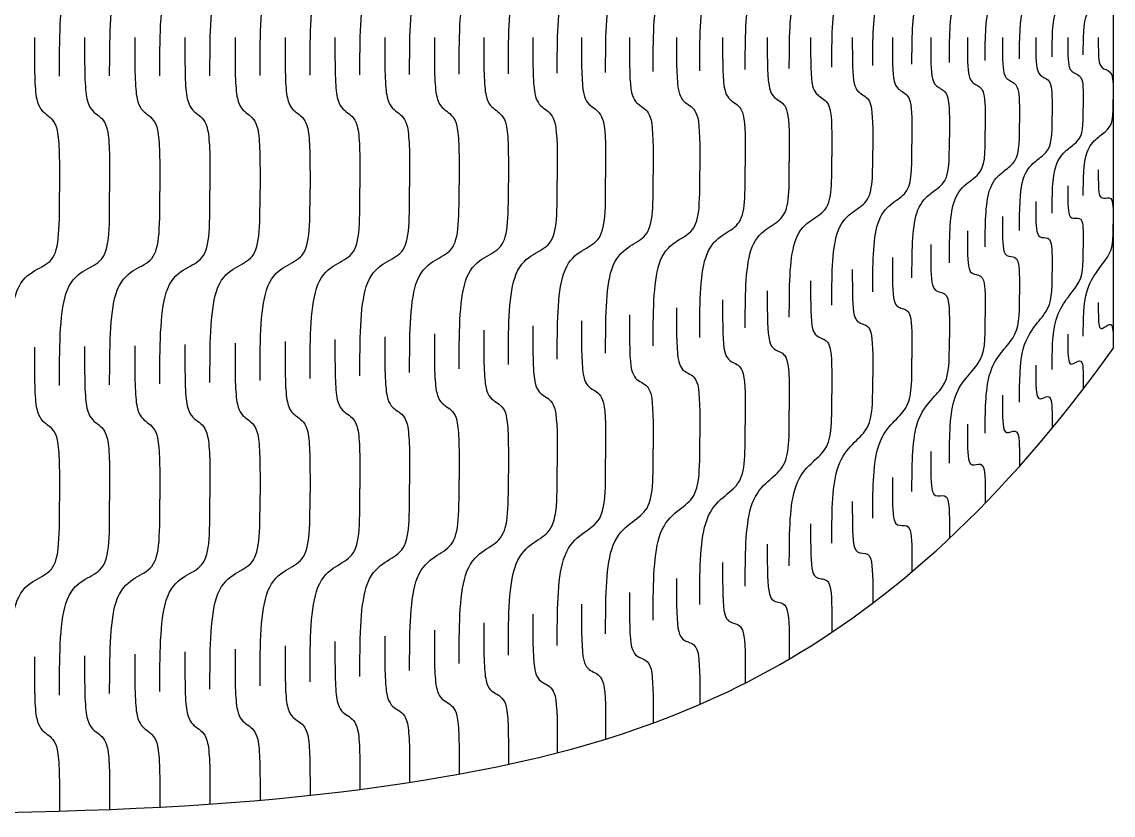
# Model space of a CAD drawing. Header units: millimetres. Extents: x 1 to 583, y -486 to -2.
# Drawn here: x 554.36 to 583.34, y -348.86 to -327.79 of the extents above; entities that cross this region are included whole.
import ezdxf

# ---------------------------------------------------------------- set-up
doc = ezdxf.new("R2010")
doc.units = ezdxf.units.MM
doc.header["$MEASUREMENT"] = 0
doc.layers.add('DEFAULT', color=7, linetype='Continuous')

msp = doc.modelspace()

# ---------------------------------------------------------------- linework, layer by layer
at = {"layer": 'DEFAULT'}
msp.add_lwpolyline([(583.342, -319.94), (583.342, -336.467)], dxfattribs=at)
for points, knots in [([(554.027, -329.233), (554.027, -328.289), (554.027, -327.345), (554.199, -326.798), (554.299, -326.48), (554.468, -326.318), (554.645, -326.208), (554.81, -326.106), (554.98, -326.044), (555.102, -325.929), (555.359, -325.686), (555.361, -325.175), (555.361, -324.093)], [0, 0, 0, 0, 1, 1, 1, 2, 2, 2, 3, 3, 3, 4, 4, 4, 4]), ([(555.361, -329.231), (555.361, -328.289), (555.361, -327.346), (555.532, -326.801), (555.632, -326.483), (555.801, -326.322), (555.978, -326.212), (556.143, -326.11), (556.313, -326.049), (556.435, -325.934), (556.692, -325.691), (556.693, -325.182), (556.693, -324.103)], [0, 0, 0, 0, 1, 1, 1, 2, 2, 2, 3, 3, 3, 4, 4, 4, 4]), ([(556.693, -329.229), (556.693, -328.289), (556.693, -327.348), (556.865, -326.804), (556.965, -326.487), (557.134, -326.327), (557.311, -326.217), (557.476, -326.115), (557.646, -326.055), (557.767, -325.941), (558.024, -325.699), (558.026, -325.191), (558.026, -324.115)], [0, 0, 0, 0, 1, 1, 1, 2, 2, 2, 3, 3, 3, 4, 4, 4, 4]), ([(558.026, -329.226), (558.026, -328.288), (558.026, -327.351), (558.197, -326.808), (558.297, -326.493), (558.465, -326.333), (558.643, -326.224), (558.807, -326.123), (558.977, -326.063), (559.098, -325.949), (559.355, -325.709), (559.357, -325.202), (559.357, -324.131)], [0, 0, 0, 0, 1, 1, 1, 2, 2, 2, 3, 3, 3, 4, 4, 4, 4]), ([(559.357, -329.222), (559.357, -328.288), (559.357, -327.354), (559.528, -326.814), (559.628, -326.5), (559.796, -326.341), (559.973, -326.233), (560.138, -326.132), (560.308, -326.073), (560.429, -325.96), (560.685, -325.721), (560.687, -325.218), (560.687, -324.152)], [0, 0, 0, 0, 1, 1, 1, 2, 2, 2, 3, 3, 3, 4, 4, 4, 4]), ([(560.687, -329.217), (560.687, -328.288), (560.687, -327.358), (560.857, -326.821), (560.957, -326.509), (561.125, -326.351), (561.302, -326.244), (561.466, -326.144), (561.636, -326.085), (561.757, -325.974), (562.012, -325.737), (562.014, -325.236), (562.014, -324.177)], [0, 0, 0, 0, 1, 1, 1, 2, 2, 2, 3, 3, 3, 4, 4, 4, 4]), ([(562.014, -329.21), (562.014, -328.287), (562.014, -327.363), (562.185, -326.83), (562.284, -326.52), (562.452, -326.364), (562.628, -326.258), (562.792, -326.159), (562.961, -326.101), (563.082, -325.99), (563.337, -325.756), (563.339, -325.26), (563.339, -324.208)], [0, 0, 0, 0, 1, 1, 1, 2, 2, 2, 3, 3, 3, 4, 4, 4, 4]), ([(563.339, -329.203), (563.339, -328.287), (563.339, -327.37), (563.508, -326.841), (563.607, -326.534), (563.775, -326.379), (563.95, -326.274), (564.114, -326.177), (564.283, -326.12), (564.403, -326.011), (564.657, -325.779), (564.659, -325.287), (564.659, -324.246)], [0, 0, 0, 0, 1, 1, 1, 2, 2, 2, 3, 3, 3, 4, 4, 4, 4]), ([(564.659, -329.193), (564.659, -328.286), (564.659, -327.377), (564.828, -326.854), (564.927, -326.55), (565.093, -326.397), (565.268, -326.294), (565.431, -326.198), (565.599, -326.142), (565.719, -326.034), (565.972, -325.806), (565.974, -325.32), (565.974, -324.291)], [0, 0, 0, 0, 1, 1, 1, 2, 2, 2, 3, 3, 3, 4, 4, 4, 4]), ([(565.974, -329.182), (565.974, -328.285), (565.974, -327.387), (566.142, -326.87), (566.24, -326.569), (566.406, -326.418), (566.58, -326.317), (566.742, -326.223), (566.909, -326.168), (567.028, -326.062), (567.281, -325.838), (567.282, -325.358), (567.282, -324.342)], [0, 0, 0, 0, 1, 1, 1, 2, 2, 2, 3, 3, 3, 4, 4, 4, 4]), ([(567.282, -329.169), (567.282, -328.284), (567.282, -327.397), (567.449, -326.888), (567.547, -326.592), (567.711, -326.444), (567.884, -326.345), (568.044, -326.252), (568.21, -326.199), (568.328, -326.095), (568.579, -325.875), (568.58, -325.403), (568.58, -324.404)], [0, 0, 0, 0, 1, 1, 1, 2, 2, 2, 3, 3, 3, 4, 4, 4, 4]), ([(568.58, -329.154), (568.58, -328.283), (568.58, -327.41), (568.746, -326.909), (568.842, -326.618), (569.004, -326.473), (569.175, -326.377), (569.334, -326.287), (569.498, -326.235), (569.615, -326.134), (569.862, -325.919), (569.864, -325.457), (569.864, -324.476)], [0, 0, 0, 0, 1, 1, 1, 2, 2, 2, 3, 3, 3, 4, 4, 4, 4]), ([(569.864, -329.136), (569.864, -328.281), (569.864, -327.425), (570.026, -326.935), (570.121, -326.649), (570.281, -326.508), (570.45, -326.415), (570.606, -326.328), (570.767, -326.278), (570.882, -326.18), (571.126, -325.971), (571.127, -325.52), (571.127, -324.561)], [0, 0, 0, 0, 1, 1, 1, 2, 2, 2, 3, 3, 3, 4, 4, 4, 4]), ([(571.127, -329.114), (571.127, -328.279), (571.127, -327.442), (571.287, -326.964), (571.379, -326.686), (571.536, -326.55), (571.701, -326.459), (571.854, -326.375), (572.013, -326.328), (572.125, -326.233), (572.364, -326.032), (572.365, -325.593), (572.365, -324.66)], [0, 0, 0, 0, 1, 1, 1, 2, 2, 2, 3, 3, 3, 4, 4, 4, 4]), ([(572.365, -329.09), (572.365, -328.277), (572.365, -327.463), (572.521, -326.999), (572.611, -326.729), (572.764, -326.597), (572.925, -326.511), (573.074, -326.43), (573.228, -326.385), (573.338, -326.294), (573.57, -326.101), (573.572, -325.676), (573.572, -324.774)], [0, 0, 0, 0, 1, 1, 1, 2, 2, 2, 3, 3, 3, 4, 4, 4, 4]), ([(573.572, -329.061), (573.572, -328.275), (573.572, -327.486), (573.723, -327.038), (573.81, -326.778), (573.959, -326.651), (574.114, -326.569), (574.259, -326.492), (574.409, -326.45), (574.515, -326.364), (574.741, -326.18), (574.742, -325.771), (574.742, -324.902)], [0, 0, 0, 0, 1, 1, 1, 2, 2, 2, 3, 3, 3, 4, 4, 4, 4]), ([(574.742, -329.029), (574.742, -328.272), (574.742, -327.513), (574.888, -327.082), (574.972, -326.832), (575.115, -326.712), (575.266, -326.634), (575.406, -326.562), (575.55, -326.523), (575.653, -326.44), (575.87, -326.266), (575.872, -325.875), (575.872, -325.044)], [0, 0, 0, 0, 1, 1, 1, 2, 2, 2, 3, 3, 3, 4, 4, 4, 4]), ([(575.872, -328.994), (575.872, -328.269), (575.872, -327.542), (576.011, -327.132), (576.093, -326.893), (576.231, -326.779), (576.375, -326.706), (576.509, -326.638), (576.648, -326.602), (576.747, -326.525), (576.956, -326.361), (576.958, -325.989), (576.958, -325.198)], [0, 0, 0, 0, 1, 1, 1, 2, 2, 2, 3, 3, 3, 4, 4, 4, 4]), ([(576.958, -328.955), (576.958, -328.266), (576.958, -327.574), (577.092, -327.185), (577.17, -326.958), (577.302, -326.851), (577.44, -326.783), (577.569, -326.72), (577.702, -326.688), (577.797, -326.616), (577.997, -326.463), (577.999, -326.112), (577.999, -325.365)], [0, 0, 0, 0, 1, 1, 1, 2, 2, 2, 3, 3, 3, 4, 4, 4, 4]), ([(577.999, -328.913), (577.999, -328.263), (577.999, -327.609), (578.127, -327.242), (578.201, -327.029), (578.328, -326.929), (578.46, -326.867), (578.583, -326.808), (578.71, -326.779), (578.801, -326.713), (578.993, -326.571), (578.994, -326.243), (578.994, -325.543)], [0, 0, 0, 0, 1, 1, 1, 2, 2, 2, 3, 3, 3, 4, 4, 4, 4]), ([(578.994, -328.869), (578.994, -328.259), (578.994, -327.645), (579.117, -327.303), (579.188, -327.104), (579.309, -327.012), (579.435, -326.955), (579.553, -326.902), (579.674, -326.876), (579.761, -326.815), (579.944, -326.686), (579.945, -326.381), (579.945, -325.73)], [0, 0, 0, 0, 1, 1, 1, 2, 2, 2, 3, 3, 3, 4, 4, 4, 4]), ([(579.945, -328.822), (579.945, -328.255), (579.945, -327.684), (580.062, -327.367), (580.13, -327.183), (580.245, -327.099), (580.366, -327.048), (580.479, -327), (580.595, -326.977), (580.677, -326.922), (580.852, -326.805), (580.854, -326.524), (580.854, -325.925)], [0, 0, 0, 0, 1, 1, 1, 2, 2, 2, 3, 3, 3, 4, 4, 4, 4]), ([(580.854, -328.774), (580.854, -328.251), (580.854, -327.725), (580.965, -327.435), (581.03, -327.265), (581.14, -327.19), (581.255, -327.144), (581.363, -327.101), (581.474, -327.083), (581.552, -327.034), (581.72, -326.929), (581.721, -326.674), (581.721, -326.128)], [0, 0, 0, 0, 1, 1, 1, 2, 2, 2, 3, 3, 3, 4, 4, 4, 4]), ([(581.721, -328.723), (581.721, -328.247), (581.721, -327.767), (581.827, -327.504), (581.889, -327.351), (581.995, -327.283), (582.105, -327.244), (582.207, -327.207), (582.313, -327.191), (582.389, -327.148), (582.548, -327.057), (582.549, -326.828), (582.549, -326.337)], [0, 0, 0, 0, 1, 1, 1, 2, 2, 2, 3, 3, 3, 4, 4, 4, 4]), ([(582.549, -328.671), (582.549, -328.242), (582.549, -327.811), (582.651, -327.576), (582.711, -327.439), (582.811, -327.38), (582.917, -327.346), (583.015, -327.315), (583.116, -327.303), (583.188, -327.266), (583.341, -327.189), (583.342, -326.986), (583.342, -326.551)], [0, 0, 0, 0, 1, 1, 1, 2, 2, 2, 3, 3, 3, 4, 4, 4, 4]), ([(554.694, -328.204), (554.694, -329.05), (554.694, -329.548), (554.756, -329.841), (554.807, -330.082), (554.914, -330.173), (555.027, -330.26), (555.14, -330.347), (555.248, -330.437), (555.299, -330.678), (555.361, -330.971), (555.361, -331.469), (555.361, -332.314)], [0, 0, 0, 0, 1, 1, 1, 2, 2, 2, 3, 3, 3, 4, 4, 4, 4]), ([(556.027, -328.204), (556.027, -329.049), (556.027, -329.546), (556.089, -329.838), (556.14, -330.079), (556.247, -330.169), (556.36, -330.255), (556.473, -330.342), (556.581, -330.432), (556.632, -330.673), (556.693, -330.965), (556.693, -331.461), (556.693, -332.305)], [0, 0, 0, 0, 1, 1, 1, 2, 2, 2, 3, 3, 3, 4, 4, 4, 4]), ([(557.36, -328.204), (557.36, -329.046), (557.36, -329.542), (557.421, -329.834), (557.472, -330.073), (557.58, -330.164), (557.693, -330.25), (557.805, -330.336), (557.913, -330.426), (557.964, -330.665), (558.026, -330.956), (558.026, -331.451), (558.026, -332.293)], [0, 0, 0, 0, 1, 1, 1, 2, 2, 2, 3, 3, 3, 4, 4, 4, 4]), ([(558.691, -328.204), (558.691, -329.044), (558.691, -329.538), (558.753, -329.828), (558.804, -330.067), (558.912, -330.157), (559.024, -330.242), (559.137, -330.328), (559.244, -330.417), (559.295, -330.656), (559.357, -330.946), (559.357, -331.439), (559.357, -332.276)], [0, 0, 0, 0, 1, 1, 1, 2, 2, 2, 3, 3, 3, 4, 4, 4, 4]), ([(560.022, -328.204), (560.022, -329.04), (560.022, -329.532), (560.084, -329.821), (560.134, -330.058), (560.242, -330.147), (560.354, -330.232), (560.467, -330.317), (560.574, -330.406), (560.625, -330.644), (560.687, -330.932), (560.687, -331.423), (560.687, -332.256)], [0, 0, 0, 0, 1, 1, 1, 2, 2, 2, 3, 3, 3, 4, 4, 4, 4]), ([(561.351, -328.204), (561.351, -329.035), (561.351, -329.524), (561.412, -329.812), (561.463, -330.048), (561.57, -330.136), (561.682, -330.22), (561.795, -330.305), (561.902, -330.393), (561.953, -330.628), (562.014, -330.915), (562.014, -331.402), (562.014, -332.23)], [0, 0, 0, 0, 1, 1, 1, 2, 2, 2, 3, 3, 3, 4, 4, 4, 4]), ([(562.676, -328.204), (562.676, -329.029), (562.676, -329.515), (562.738, -329.8), (562.789, -330.034), (562.896, -330.122), (563.008, -330.205), (563.12, -330.289), (563.227, -330.376), (563.277, -330.61), (563.339, -330.894), (563.339, -331.377), (563.339, -332.199)], [0, 0, 0, 0, 1, 1, 1, 2, 2, 2, 3, 3, 3, 4, 4, 4, 4]), ([(563.999, -328.204), (563.999, -329.022), (563.999, -329.504), (564.06, -329.786), (564.111, -330.018), (564.217, -330.105), (564.329, -330.187), (564.441, -330.269), (564.547, -330.356), (564.598, -330.587), (564.659, -330.868), (564.659, -331.347), (564.659, -332.161)], [0, 0, 0, 0, 1, 1, 1, 2, 2, 2, 3, 3, 3, 4, 4, 4, 4]), ([(565.316, -328.204), (565.316, -329.014), (565.316, -329.49), (565.378, -329.77), (565.428, -329.999), (565.534, -330.085), (565.645, -330.166), (565.757, -330.247), (565.863, -330.332), (565.913, -330.561), (565.974, -330.838), (565.974, -331.312), (565.974, -332.117)], [0, 0, 0, 0, 1, 1, 1, 2, 2, 2, 3, 3, 3, 4, 4, 4, 4]), ([(566.628, -328.204), (566.628, -329.004), (566.628, -329.474), (566.689, -329.75), (566.739, -329.977), (566.845, -330.061), (566.955, -330.141), (567.066, -330.221), (567.172, -330.304), (567.222, -330.53), (567.282, -330.803), (567.282, -331.271), (567.282, -332.065)], [0, 0, 0, 0, 1, 1, 1, 2, 2, 2, 3, 3, 3, 4, 4, 4, 4]), ([(567.931, -328.204), (567.931, -328.992), (567.931, -329.456), (567.992, -329.728), (568.041, -329.951), (568.146, -330.033), (568.256, -330.111), (568.366, -330.19), (568.471, -330.271), (568.52, -330.493), (568.58, -330.762), (568.58, -331.222), (568.58, -332.004)], [0, 0, 0, 0, 1, 1, 1, 2, 2, 2, 3, 3, 3, 4, 4, 4, 4]), ([(569.222, -328.204), (569.222, -328.978), (569.222, -329.434), (569.282, -329.701), (569.331, -329.92), (569.434, -330.001), (569.543, -330.077), (569.652, -330.153), (569.755, -330.233), (569.804, -330.45), (569.864, -330.714), (569.864, -331.165), (569.864, -331.932)], [0, 0, 0, 0, 1, 1, 1, 2, 2, 2, 3, 3, 3, 4, 4, 4, 4]), ([(570.496, -328.204), (570.496, -328.962), (570.496, -329.409), (570.554, -329.669), (570.603, -329.884), (570.705, -329.962), (570.812, -330.036), (570.919, -330.11), (571.021, -330.187), (571.069, -330.399), (571.127, -330.656), (571.127, -331.097), (571.127, -331.846)], [0, 0, 0, 0, 1, 1, 1, 2, 2, 2, 3, 3, 3, 4, 4, 4, 4]), ([(571.746, -328.204), (571.746, -328.943), (571.746, -329.378), (571.804, -329.632), (571.851, -329.841), (571.951, -329.917), (572.056, -329.988), (572.161, -330.059), (572.261, -330.134), (572.308, -330.339), (572.365, -330.59), (572.365, -331.018), (572.365, -331.747)], [0, 0, 0, 0, 1, 1, 1, 2, 2, 2, 3, 3, 3, 4, 4, 4, 4]), ([(572.969, -328.204), (572.969, -328.921), (572.969, -329.344), (573.025, -329.59), (573.071, -329.792), (573.168, -329.864), (573.27, -329.933), (573.373, -330.001), (573.47, -330.073), (573.516, -330.272), (573.572, -330.513), (573.572, -330.928), (573.572, -331.633)], [0, 0, 0, 0, 1, 1, 1, 2, 2, 2, 3, 3, 3, 4, 4, 4, 4]), ([(574.157, -328.204), (574.157, -328.896), (574.157, -329.304), (574.212, -329.541), (574.256, -329.736), (574.351, -329.806), (574.45, -329.871), (574.549, -329.936), (574.643, -330.004), (574.688, -330.195), (574.742, -330.427), (574.742, -330.826), (574.742, -331.506)], [0, 0, 0, 0, 1, 1, 1, 2, 2, 2, 3, 3, 3, 4, 4, 4, 4]), ([(575.307, -328.204), (575.307, -328.869), (575.307, -329.26), (575.36, -329.487), (575.403, -329.674), (575.494, -329.74), (575.589, -329.801), (575.685, -329.863), (575.776, -329.927), (575.819, -330.11), (575.872, -330.332), (575.872, -330.714), (575.872, -331.364)], [0, 0, 0, 0, 1, 1, 1, 2, 2, 2, 3, 3, 3, 4, 4, 4, 4]), ([(576.415, -328.204), (576.415, -328.838), (576.415, -329.212), (576.465, -329.428), (576.507, -329.606), (576.594, -329.668), (576.686, -329.726), (576.778, -329.784), (576.866, -329.844), (576.907, -330.017), (576.958, -330.228), (576.958, -330.591), (576.958, -331.209)], [0, 0, 0, 0, 1, 1, 1, 2, 2, 2, 3, 3, 3, 4, 4, 4, 4]), ([(577.478, -328.204), (577.478, -328.805), (577.478, -329.159), (577.527, -329.364), (577.566, -329.532), (577.65, -329.59), (577.738, -329.644), (577.827, -329.698), (577.911, -329.754), (577.95, -329.917), (577.999, -330.115), (577.999, -330.458), (577.999, -331.042)], [0, 0, 0, 0, 1, 1, 1, 2, 2, 2, 3, 3, 3, 4, 4, 4, 4]), ([(578.497, -328.204), (578.497, -328.77), (578.497, -329.103), (578.543, -329.295), (578.581, -329.453), (578.661, -329.507), (578.745, -329.557), (578.83, -329.606), (578.91, -329.658), (578.948, -329.811), (578.994, -329.996), (578.994, -330.317), (578.994, -330.865)], [0, 0, 0, 0, 1, 1, 1, 2, 2, 2, 3, 3, 3, 4, 4, 4, 4]), ([(579.47, -328.204), (579.47, -328.732), (579.47, -329.044), (579.514, -329.223), (579.55, -329.37), (579.627, -329.419), (579.708, -329.464), (579.788, -329.51), (579.865, -329.557), (579.901, -329.698), (579.945, -329.87), (579.945, -330.169), (579.945, -330.678)], [0, 0, 0, 0, 1, 1, 1, 2, 2, 2, 3, 3, 3, 4, 4, 4, 4]), ([(580.399, -328.204), (580.399, -328.693), (580.399, -328.981), (580.442, -329.146), (580.476, -329.282), (580.55, -329.327), (580.627, -329.368), (580.703, -329.409), (580.777, -329.451), (580.811, -329.581), (580.854, -329.739), (580.854, -330.014), (580.854, -330.483)], [0, 0, 0, 0, 1, 1, 1, 2, 2, 2, 3, 3, 3, 4, 4, 4, 4]), ([(581.287, -328.204), (581.287, -328.652), (581.287, -328.916), (581.328, -329.067), (581.361, -329.191), (581.431, -329.231), (581.504, -329.267), (581.577, -329.304), (581.647, -329.342), (581.681, -329.459), (581.721, -329.602), (581.721, -329.853), (581.721, -330.28)], [0, 0, 0, 0, 1, 1, 1, 2, 2, 2, 3, 3, 3, 4, 4, 4, 4]), ([(582.135, -328.204), (582.135, -328.61), (582.135, -328.849), (582.174, -328.985), (582.205, -329.097), (582.272, -329.132), (582.342, -329.164), (582.412, -329.195), (582.479, -329.228), (582.511, -329.334), (582.549, -329.462), (582.549, -329.687), (582.549, -330.071)], [0, 0, 0, 0, 1, 1, 1, 2, 2, 2, 3, 3, 3, 4, 4, 4, 4]), ([(582.946, -328.204), (582.946, -328.566), (582.946, -328.78), (582.982, -328.9), (583.013, -329), (583.077, -329.03), (583.144, -329.057), (583.211, -329.084), (583.275, -329.112), (583.305, -329.205), (583.342, -329.317), (583.342, -329.517), (583.342, -329.856)], [0, 0, 0, 0, 1, 1, 1, 2, 2, 2, 3, 3, 3, 4, 4, 4, 4]), ([(581.721, -332.875), (581.721, -332.399), (581.721, -331.92), (581.827, -331.603), (581.889, -331.418), (581.995, -331.298), (582.105, -331.202), (582.207, -331.114), (582.313, -331.045), (582.389, -330.964), (582.548, -330.792), (582.549, -330.562), (582.549, -330.071)], [0, 0, 0, 0, 1, 1, 1, 2, 2, 2, 3, 3, 3, 4, 4, 4, 4]), ([(582.549, -332.405), (582.549, -331.977), (582.549, -331.545), (582.651, -331.255), (582.711, -331.086), (582.811, -330.973), (582.917, -330.882), (583.015, -330.797), (583.116, -330.731), (583.188, -330.655), (583.341, -330.495), (583.342, -330.291), (583.342, -329.856)], [0, 0, 0, 0, 1, 1, 1, 2, 2, 2, 3, 3, 3, 4, 4, 4, 4]), ([(580.854, -333.331), (580.854, -332.809), (580.854, -332.283), (580.965, -331.94), (581.03, -331.741), (581.14, -331.613), (581.255, -331.514), (581.363, -331.421), (581.474, -331.351), (581.552, -331.265), (581.72, -331.082), (581.721, -330.826), (581.721, -330.28)], [0, 0, 0, 0, 1, 1, 1, 2, 2, 2, 3, 3, 3, 4, 4, 4, 4]), ([(579.945, -333.771), (579.945, -333.203), (579.945, -332.633), (580.062, -332.266), (580.13, -332.052), (580.245, -331.918), (580.366, -331.815), (580.479, -331.719), (580.595, -331.646), (580.677, -331.556), (580.852, -331.364), (580.854, -331.082), (580.854, -330.483)], [0, 0, 0, 0, 1, 1, 1, 2, 2, 2, 3, 3, 3, 4, 4, 4, 4]), ([(577.999, -334.591), (577.999, -333.94), (577.999, -333.286), (578.127, -332.874), (578.201, -332.634), (578.328, -332.489), (578.46, -332.379), (578.583, -332.277), (578.71, -332.203), (578.801, -332.104), (578.993, -331.894), (578.994, -331.565), (578.994, -330.865)], [0, 0, 0, 0, 1, 1, 1, 2, 2, 2, 3, 3, 3, 4, 4, 4, 4]), ([(578.994, -334.191), (578.994, -333.581), (578.994, -332.968), (579.117, -332.578), (579.188, -332.35), (579.309, -332.211), (579.435, -332.104), (579.553, -332.005), (579.674, -331.931), (579.761, -331.836), (579.944, -331.635), (579.945, -331.329), (579.945, -330.678)], [0, 0, 0, 0, 1, 1, 1, 2, 2, 2, 3, 3, 3, 4, 4, 4, 4]), ([(575.872, -335.314), (575.872, -334.589), (575.872, -333.862), (576.011, -333.412), (576.093, -333.15), (576.231, -332.997), (576.375, -332.882), (576.509, -332.776), (576.648, -332.701), (576.747, -332.595), (576.956, -332.372), (576.958, -332), (576.958, -331.209)], [0, 0, 0, 0, 1, 1, 1, 2, 2, 2, 3, 3, 3, 4, 4, 4, 4]), ([(576.958, -334.966), (576.958, -334.277), (576.958, -333.585), (577.092, -333.153), (577.17, -332.901), (577.302, -332.752), (577.44, -332.64), (577.569, -332.535), (577.702, -332.46), (577.797, -332.358), (577.997, -332.14), (577.999, -331.789), (577.999, -331.042)], [0, 0, 0, 0, 1, 1, 1, 2, 2, 2, 3, 3, 3, 4, 4, 4, 4]), ([(573.572, -335.921), (573.572, -335.134), (573.572, -334.346), (573.723, -333.865), (573.81, -333.585), (573.959, -333.426), (574.114, -333.31), (574.259, -333.202), (574.409, -333.127), (574.515, -333.017), (574.741, -332.784), (574.742, -332.374), (574.742, -331.506)], [0, 0, 0, 0, 1, 1, 1, 2, 2, 2, 3, 3, 3, 4, 4, 4, 4]), ([(574.742, -335.633), (574.742, -334.876), (574.742, -334.116), (574.888, -333.65), (574.972, -333.378), (575.115, -333.222), (575.266, -333.106), (575.406, -332.999), (575.55, -332.924), (575.653, -332.816), (575.87, -332.587), (575.872, -332.195), (575.872, -331.364)], [0, 0, 0, 0, 1, 1, 1, 2, 2, 2, 3, 3, 3, 4, 4, 4, 4]), ([(571.127, -336.399), (571.127, -335.564), (571.127, -334.727), (571.287, -334.224), (571.379, -333.931), (571.536, -333.769), (571.701, -333.652), (571.854, -333.544), (572.013, -333.471), (572.125, -333.358), (572.364, -333.119), (572.365, -332.679), (572.365, -331.747)], [0, 0, 0, 0, 1, 1, 1, 2, 2, 2, 3, 3, 3, 4, 4, 4, 4]), ([(572.365, -336.176), (572.365, -335.364), (572.365, -334.549), (572.521, -334.056), (572.611, -333.769), (572.764, -333.609), (572.925, -333.492), (573.074, -333.383), (573.228, -333.31), (573.338, -333.198), (573.57, -332.961), (573.572, -332.536), (573.572, -331.633)], [0, 0, 0, 0, 1, 1, 1, 2, 2, 2, 3, 3, 3, 4, 4, 4, 4]), ([(582.946, -331.724), (582.946, -332.086), (582.946, -332.3), (582.982, -332.4), (583.013, -332.483), (583.077, -332.479), (583.144, -332.47), (583.211, -332.46), (583.275, -332.454), (583.305, -332.53), (583.342, -332.623), (583.342, -332.822), (583.342, -333.162)], [0, 0, 0, 0, 1, 1, 1, 2, 2, 2, 3, 3, 3, 4, 4, 4, 4]), ([(564.659, -337.108), (564.659, -336.201), (564.659, -335.292), (564.828, -334.758), (564.927, -334.447), (565.093, -334.283), (565.268, -334.168), (565.431, -334.061), (565.599, -333.994), (565.719, -333.878), (565.972, -333.632), (565.974, -333.146), (565.974, -332.117)], [0, 0, 0, 0, 1, 1, 1, 2, 2, 2, 3, 3, 3, 4, 4, 4, 4]), ([(565.974, -337.008), (565.974, -336.111), (565.974, -335.213), (566.142, -334.683), (566.24, -334.374), (566.406, -334.21), (566.58, -334.095), (566.742, -333.988), (566.909, -333.92), (567.028, -333.805), (567.281, -333.56), (567.282, -333.081), (567.282, -332.065)], [0, 0, 0, 0, 1, 1, 1, 2, 2, 2, 3, 3, 3, 4, 4, 4, 4]), ([(567.282, -336.892), (567.282, -336.006), (567.282, -335.12), (567.449, -334.595), (567.547, -334.289), (567.711, -334.126), (567.884, -334.01), (568.044, -333.903), (568.21, -333.834), (568.328, -333.719), (568.579, -333.476), (568.58, -333.004), (568.58, -332.004)], [0, 0, 0, 0, 1, 1, 1, 2, 2, 2, 3, 3, 3, 4, 4, 4, 4]), ([(568.58, -336.754), (568.58, -335.883), (568.58, -335.01), (568.746, -334.491), (568.842, -334.189), (569.004, -334.026), (569.175, -333.91), (569.334, -333.802), (569.498, -333.732), (569.615, -333.617), (569.862, -333.375), (569.864, -332.912), (569.864, -331.932)], [0, 0, 0, 0, 1, 1, 1, 2, 2, 2, 3, 3, 3, 4, 4, 4, 4]), ([(569.864, -336.591), (569.864, -335.736), (569.864, -334.88), (570.026, -334.368), (570.121, -334.07), (570.281, -333.908), (570.45, -333.791), (570.606, -333.683), (570.767, -333.611), (570.882, -333.498), (571.126, -333.256), (571.127, -332.804), (571.127, -331.846)], [0, 0, 0, 0, 1, 1, 1, 2, 2, 2, 3, 3, 3, 4, 4, 4, 4]), ([(554.027, -337.468), (554.027, -336.524), (554.027, -335.579), (554.199, -335.031), (554.299, -334.712), (554.468, -334.548), (554.645, -334.436), (554.81, -334.332), (554.98, -334.269), (555.102, -334.153), (555.359, -333.906), (555.361, -333.396), (555.361, -332.314)], [0, 0, 0, 0, 1, 1, 1, 2, 2, 2, 3, 3, 3, 4, 4, 4, 4]), ([(555.361, -337.452), (555.361, -336.51), (555.361, -335.567), (555.532, -335.019), (555.632, -334.7), (555.801, -334.536), (555.978, -334.424), (556.143, -334.32), (556.313, -334.256), (556.435, -334.14), (556.692, -333.893), (556.693, -333.384), (556.693, -332.305)], [0, 0, 0, 0, 1, 1, 1, 2, 2, 2, 3, 3, 3, 4, 4, 4, 4]), ([(556.693, -337.431), (556.693, -336.491), (556.693, -335.55), (556.865, -335.003), (556.965, -334.684), (557.134, -334.521), (557.311, -334.408), (557.476, -334.303), (557.646, -334.239), (557.767, -334.123), (558.024, -333.876), (558.026, -333.368), (558.026, -332.293)], [0, 0, 0, 0, 1, 1, 1, 2, 2, 2, 3, 3, 3, 4, 4, 4, 4]), ([(558.026, -337.403), (558.026, -336.466), (558.026, -335.528), (558.197, -334.982), (558.297, -334.664), (558.465, -334.5), (558.643, -334.387), (558.807, -334.282), (558.977, -334.217), (559.098, -334.101), (559.355, -333.854), (559.357, -333.348), (559.357, -332.276)], [0, 0, 0, 0, 1, 1, 1, 2, 2, 2, 3, 3, 3, 4, 4, 4, 4]), ([(559.357, -337.367), (559.357, -336.434), (559.357, -335.499), (559.528, -334.954), (559.628, -334.637), (559.796, -334.473), (559.973, -334.359), (560.138, -334.254), (560.308, -334.189), (560.429, -334.072), (560.685, -333.826), (560.687, -333.322), (560.687, -332.256)], [0, 0, 0, 0, 1, 1, 1, 2, 2, 2, 3, 3, 3, 4, 4, 4, 4]), ([(560.687, -337.321), (560.687, -336.392), (560.687, -335.463), (560.857, -334.919), (560.957, -334.603), (561.125, -334.439), (561.302, -334.325), (561.466, -334.219), (561.636, -334.153), (561.757, -334.037), (562.012, -333.79), (562.014, -333.29), (562.014, -332.23)], [0, 0, 0, 0, 1, 1, 1, 2, 2, 2, 3, 3, 3, 4, 4, 4, 4]), ([(562.014, -337.264), (562.014, -336.34), (562.014, -335.417), (562.185, -334.875), (562.284, -334.56), (562.452, -334.396), (562.628, -334.282), (562.792, -334.176), (562.961, -334.109), (563.082, -333.993), (563.337, -333.746), (563.339, -333.25), (563.339, -332.199)], [0, 0, 0, 0, 1, 1, 1, 2, 2, 2, 3, 3, 3, 4, 4, 4, 4]), ([(563.339, -337.193), (563.339, -336.277), (563.339, -335.36), (563.508, -334.822), (563.607, -334.509), (563.775, -334.344), (563.95, -334.23), (564.114, -334.123), (564.283, -334.056), (564.403, -333.94), (564.657, -333.694), (564.659, -333.202), (564.659, -332.161)], [0, 0, 0, 0, 1, 1, 1, 2, 2, 2, 3, 3, 3, 4, 4, 4, 4]), ([(582.135, -332.147), (582.135, -332.553), (582.135, -332.792), (582.174, -332.909), (582.205, -333.005), (582.272, -333.006), (582.342, -333.002), (582.412, -332.999), (582.479, -332.998), (582.511, -333.088), (582.549, -333.196), (582.549, -333.421), (582.549, -333.805)], [0, 0, 0, 0, 1, 1, 1, 2, 2, 2, 3, 3, 3, 4, 4, 4, 4]), ([(581.287, -332.559), (581.287, -333.007), (581.287, -333.271), (581.328, -333.403), (581.361, -333.512), (581.431, -333.519), (581.504, -333.521), (581.577, -333.523), (581.647, -333.528), (581.681, -333.631), (581.721, -333.755), (581.721, -334.005), (581.721, -334.432)], [0, 0, 0, 0, 1, 1, 1, 2, 2, 2, 3, 3, 3, 4, 4, 4, 4]), ([(580.399, -332.957), (580.399, -333.446), (580.399, -333.734), (580.442, -333.881), (580.476, -334.002), (580.55, -334.015), (580.627, -334.023), (580.703, -334.031), (580.777, -334.042), (580.811, -334.157), (580.854, -334.296), (580.854, -334.572), (580.854, -335.04)], [0, 0, 0, 0, 1, 1, 1, 2, 2, 2, 3, 3, 3, 4, 4, 4, 4]), ([(582.549, -336.139), (582.549, -335.711), (582.549, -335.28), (582.651, -334.934), (582.711, -334.733), (582.811, -334.565), (582.917, -334.418), (583.015, -334.28), (583.116, -334.159), (583.188, -334.044), (583.341, -333.801), (583.342, -333.597), (583.342, -333.162)], [0, 0, 0, 0, 1, 1, 1, 2, 2, 2, 3, 3, 3, 4, 4, 4, 4]), ([(579.47, -333.339), (579.47, -333.867), (579.47, -334.179), (579.514, -334.341), (579.55, -334.473), (579.627, -334.492), (579.708, -334.506), (579.788, -334.52), (579.865, -334.537), (579.901, -334.664), (579.945, -334.818), (579.945, -335.117), (579.945, -335.626)], [0, 0, 0, 0, 1, 1, 1, 2, 2, 2, 3, 3, 3, 4, 4, 4, 4]), ([(578.497, -333.704), (578.497, -334.269), (578.497, -334.603), (578.543, -334.779), (578.581, -334.923), (578.661, -334.948), (578.745, -334.968), (578.83, -334.987), (578.91, -335.01), (578.948, -335.149), (578.994, -335.318), (578.994, -335.64), (578.994, -336.187)], [0, 0, 0, 0, 1, 1, 1, 2, 2, 2, 3, 3, 3, 4, 4, 4, 4]), ([(581.721, -337.028), (581.721, -336.552), (581.721, -336.072), (581.827, -335.702), (581.889, -335.486), (581.995, -335.312), (582.105, -335.161), (582.207, -335.021), (582.313, -334.899), (582.389, -334.78), (582.548, -334.527), (582.549, -334.297), (582.549, -333.805)], [0, 0, 0, 0, 1, 1, 1, 2, 2, 2, 3, 3, 3, 4, 4, 4, 4]), ([(577.478, -334.048), (577.478, -334.649), (577.478, -335.003), (577.527, -335.192), (577.566, -335.348), (577.65, -335.379), (577.738, -335.404), (577.827, -335.43), (577.911, -335.459), (577.95, -335.61), (577.999, -335.793), (577.999, -336.136), (577.999, -336.72)], [0, 0, 0, 0, 1, 1, 1, 2, 2, 2, 3, 3, 3, 4, 4, 4, 4]), ([(576.415, -334.369), (576.415, -335.003), (576.415, -335.377), (576.465, -335.579), (576.507, -335.745), (576.594, -335.782), (576.686, -335.814), (576.778, -335.845), (576.866, -335.881), (576.907, -336.042), (576.958, -336.238), (576.958, -336.602), (576.958, -337.22)], [0, 0, 0, 0, 1, 1, 1, 2, 2, 2, 3, 3, 3, 4, 4, 4, 4]), ([(580.854, -337.889), (580.854, -337.366), (580.854, -336.84), (580.965, -336.446), (581.03, -336.216), (581.14, -336.037), (581.255, -335.884), (581.363, -335.741), (581.474, -335.619), (581.552, -335.496), (581.72, -335.235), (581.721, -334.979), (581.721, -334.432)], [0, 0, 0, 0, 1, 1, 1, 2, 2, 2, 3, 3, 3, 4, 4, 4, 4]), ([(575.307, -334.666), (575.307, -335.331), (575.307, -335.722), (575.36, -335.936), (575.403, -336.112), (575.494, -336.155), (575.589, -336.193), (575.685, -336.23), (575.776, -336.272), (575.819, -336.443), (575.872, -336.652), (575.872, -337.034), (575.872, -337.684)], [0, 0, 0, 0, 1, 1, 1, 2, 2, 2, 3, 3, 3, 4, 4, 4, 4]), ([(574.157, -334.935), (574.157, -335.628), (574.157, -336.036), (574.212, -336.261), (574.256, -336.446), (574.351, -336.495), (574.45, -336.538), (574.549, -336.582), (574.643, -336.629), (574.688, -336.811), (574.742, -337.031), (574.742, -337.43), (574.742, -338.109)], [0, 0, 0, 0, 1, 1, 1, 2, 2, 2, 3, 3, 3, 4, 4, 4, 4]), ([(572.969, -335.177), (572.969, -335.894), (572.969, -336.317), (573.025, -336.552), (573.071, -336.746), (573.168, -336.8), (573.27, -336.849), (573.373, -336.898), (573.47, -336.951), (573.516, -337.142), (573.572, -337.373), (573.572, -337.788), (573.572, -338.493)], [0, 0, 0, 0, 1, 1, 1, 2, 2, 2, 3, 3, 3, 4, 4, 4, 4]), ([(579.945, -338.719), (579.945, -338.152), (579.945, -337.581), (580.062, -337.164), (580.13, -336.921), (580.245, -336.738), (580.366, -336.582), (580.479, -336.438), (580.595, -336.316), (580.677, -336.189), (580.852, -335.922), (580.854, -335.64), (580.854, -335.04)], [0, 0, 0, 0, 1, 1, 1, 2, 2, 2, 3, 3, 3, 4, 4, 4, 4]), ([(582.946, -335.244), (582.946, -335.606), (582.946, -335.82), (582.982, -335.901), (583.013, -335.967), (583.077, -335.928), (583.144, -335.882), (583.211, -335.837), (583.275, -335.795), (583.305, -335.855), (583.342, -335.928), (583.342, -336.127), (583.342, -336.467)], [0, 0, 0, 0, 1, 1, 1, 2, 2, 2, 3, 3, 3, 4, 4, 4, 4]), ([(570.496, -335.574), (570.496, -336.332), (570.496, -336.779), (570.554, -337.031), (570.603, -337.239), (570.705, -337.304), (570.812, -337.363), (570.919, -337.423), (571.021, -337.486), (571.069, -337.692), (571.127, -337.941), (571.127, -338.382), (571.127, -339.131)], [0, 0, 0, 0, 1, 1, 1, 2, 2, 2, 3, 3, 3, 4, 4, 4, 4]), ([(571.746, -335.389), (571.746, -336.129), (571.746, -336.564), (571.804, -336.809), (571.851, -337.01), (571.951, -337.07), (572.056, -337.124), (572.161, -337.179), (572.261, -337.237), (572.308, -337.435), (572.365, -337.676), (572.365, -338.105), (572.365, -338.834)], [0, 0, 0, 0, 1, 1, 1, 2, 2, 2, 3, 3, 3, 4, 4, 4, 4]), ([(567.931, -335.865), (567.931, -336.653), (567.931, -337.118), (567.992, -337.383), (568.041, -337.602), (568.146, -337.675), (568.256, -337.742), (568.366, -337.81), (568.471, -337.882), (568.52, -338.099), (568.58, -338.363), (568.58, -338.823), (568.58, -339.604)], [0, 0, 0, 0, 1, 1, 1, 2, 2, 2, 3, 3, 3, 4, 4, 4, 4]), ([(569.222, -335.732), (569.222, -336.506), (569.222, -336.962), (569.282, -337.222), (569.331, -337.436), (569.434, -337.504), (569.543, -337.568), (569.652, -337.632), (569.755, -337.7), (569.804, -337.912), (569.864, -338.169), (569.864, -338.62), (569.864, -339.387)], [0, 0, 0, 0, 1, 1, 1, 2, 2, 2, 3, 3, 3, 4, 4, 4, 4]), ([(578.994, -339.514), (578.994, -338.903), (578.994, -338.29), (579.117, -337.852), (579.188, -337.597), (579.309, -337.41), (579.435, -337.253), (579.553, -337.107), (579.674, -336.986), (579.761, -336.857), (579.944, -336.584), (579.945, -336.277), (579.945, -335.626)], [0, 0, 0, 0, 1, 1, 1, 2, 2, 2, 3, 3, 3, 4, 4, 4, 4]), ([(563.999, -336.156), (563.999, -336.975), (563.999, -337.456), (564.06, -337.735), (564.111, -337.965), (564.217, -338.045), (564.329, -338.121), (564.441, -338.197), (564.547, -338.277), (564.598, -338.505), (564.659, -338.783), (564.659, -339.262), (564.659, -340.076)], [0, 0, 0, 0, 1, 1, 1, 2, 2, 2, 3, 3, 3, 4, 4, 4, 4]), ([(565.316, -336.074), (565.316, -336.884), (565.316, -337.361), (565.378, -337.636), (565.428, -337.862), (565.534, -337.94), (565.645, -338.014), (565.757, -338.088), (565.863, -338.165), (565.913, -338.391), (565.974, -338.664), (565.974, -339.138), (565.974, -339.943)], [0, 0, 0, 0, 1, 1, 1, 2, 2, 2, 3, 3, 3, 4, 4, 4, 4]), ([(566.628, -335.978), (566.628, -336.778), (566.628, -337.249), (566.689, -337.52), (566.739, -337.743), (566.845, -337.818), (566.955, -337.889), (567.066, -337.96), (567.172, -338.035), (567.222, -338.257), (567.282, -338.526), (567.282, -338.993), (567.282, -339.788)], [0, 0, 0, 0, 1, 1, 1, 2, 2, 2, 3, 3, 3, 4, 4, 4, 4]), ([(582.135, -336.091), (582.135, -336.496), (582.135, -336.736), (582.174, -336.833), (582.205, -336.913), (582.272, -336.88), (582.342, -336.841), (582.412, -336.802), (582.479, -336.768), (582.511, -336.841), (582.549, -336.931), (582.549, -337.156), (582.549, -337.54)], [0, 0, 0, 0, 1, 1, 1, 2, 2, 2, 3, 3, 3, 4, 4, 4, 4]), ([(542.024, -348.863), (553.829, -348.863), (559.732, -348.863), (565.634, -347.83), (571.537, -346.797), (577.439, -344.731), (583.342, -336.467)], [0, 0, 0, 0, 1, 1, 1, 2, 2, 2, 2]), ([(554.694, -336.431), (554.694, -337.278), (554.694, -337.776), (554.756, -338.068), (554.807, -338.309), (554.914, -338.398), (555.027, -338.484), (555.14, -338.57), (555.248, -338.659), (555.299, -338.9), (555.361, -339.192), (555.361, -339.689), (555.361, -340.535)], [0, 0, 0, 0, 1, 1, 1, 2, 2, 2, 3, 3, 3, 4, 4, 4, 4]), ([(556.027, -336.415), (556.027, -337.26), (556.027, -337.757), (556.089, -338.049), (556.14, -338.288), (556.247, -338.377), (556.36, -338.462), (556.473, -338.547), (556.581, -338.636), (556.632, -338.876), (556.693, -339.167), (556.693, -339.663), (556.693, -340.507)], [0, 0, 0, 0, 1, 1, 1, 2, 2, 2, 3, 3, 3, 4, 4, 4, 4]), ([(557.36, -336.394), (557.36, -337.236), (557.36, -337.732), (557.421, -338.022), (557.472, -338.261), (557.58, -338.349), (557.693, -338.433), (557.805, -338.517), (557.913, -338.605), (557.964, -338.844), (558.026, -339.134), (558.026, -339.629), (558.026, -340.47)], [0, 0, 0, 0, 1, 1, 1, 2, 2, 2, 3, 3, 3, 4, 4, 4, 4]), ([(558.691, -336.365), (558.691, -337.205), (558.691, -337.699), (558.753, -337.988), (558.804, -338.226), (558.912, -338.313), (559.024, -338.396), (559.137, -338.478), (559.244, -338.565), (559.295, -338.803), (559.357, -339.091), (559.357, -339.584), (559.357, -340.422)], [0, 0, 0, 0, 1, 1, 1, 2, 2, 2, 3, 3, 3, 4, 4, 4, 4]), ([(560.022, -336.329), (560.022, -337.165), (560.022, -337.657), (560.084, -337.944), (560.134, -338.18), (560.242, -338.266), (560.354, -338.347), (560.467, -338.429), (560.574, -338.514), (560.625, -338.75), (560.687, -339.036), (560.687, -339.527), (560.687, -340.361)], [0, 0, 0, 0, 1, 1, 1, 2, 2, 2, 3, 3, 3, 4, 4, 4, 4]), ([(561.351, -336.283), (561.351, -337.114), (561.351, -337.603), (561.412, -337.888), (561.463, -338.122), (561.57, -338.207), (561.682, -338.286), (561.795, -338.366), (561.902, -338.45), (561.953, -338.684), (562.014, -338.968), (562.014, -339.455), (562.014, -340.284)], [0, 0, 0, 0, 1, 1, 1, 2, 2, 2, 3, 3, 3, 4, 4, 4, 4]), ([(562.676, -336.226), (562.676, -337.051), (562.676, -337.537), (562.738, -337.819), (562.789, -338.051), (562.896, -338.133), (563.008, -338.211), (563.12, -338.29), (563.227, -338.372), (563.277, -338.603), (563.339, -338.884), (563.339, -339.368), (563.339, -340.19)], [0, 0, 0, 0, 1, 1, 1, 2, 2, 2, 3, 3, 3, 4, 4, 4, 4]), ([(577.999, -340.268), (577.999, -339.617), (577.999, -338.963), (578.127, -338.505), (578.201, -338.239), (578.328, -338.049), (578.46, -337.892), (578.583, -337.746), (578.71, -337.626), (578.801, -337.495), (578.993, -337.217), (578.994, -336.887), (578.994, -336.187)], [0, 0, 0, 0, 1, 1, 1, 2, 2, 2, 3, 3, 3, 4, 4, 4, 4]), ([(576.958, -340.976), (576.958, -340.287), (576.958, -339.595), (577.092, -339.12), (577.17, -338.844), (577.302, -338.652), (577.44, -338.496), (577.569, -338.35), (577.702, -338.232), (577.797, -338.099), (577.997, -337.818), (577.999, -337.466), (577.999, -336.72)], [0, 0, 0, 0, 1, 1, 1, 2, 2, 2, 3, 3, 3, 4, 4, 4, 4]), ([(581.287, -336.914), (581.287, -337.362), (581.287, -337.626), (581.328, -337.739), (581.361, -337.832), (581.431, -337.807), (581.504, -337.775), (581.577, -337.743), (581.647, -337.715), (581.681, -337.802), (581.721, -337.907), (581.721, -338.158), (581.721, -338.585)], [0, 0, 0, 0, 1, 1, 1, 2, 2, 2, 3, 3, 3, 4, 4, 4, 4]), ([(575.872, -341.634), (575.872, -340.91), (575.872, -340.182), (576.011, -339.692), (576.093, -339.407), (576.231, -339.215), (576.375, -339.059), (576.509, -338.915), (576.648, -338.8), (576.747, -338.666), (576.956, -338.383), (576.958, -338.01), (576.958, -337.22)], [0, 0, 0, 0, 1, 1, 1, 2, 2, 2, 3, 3, 3, 4, 4, 4, 4]), ([(574.742, -342.237), (574.742, -341.48), (574.742, -340.72), (574.888, -340.217), (574.972, -339.924), (575.115, -339.732), (575.266, -339.579), (575.406, -339.436), (575.55, -339.325), (575.653, -339.191), (575.87, -338.907), (575.872, -338.515), (575.872, -337.684)], [0, 0, 0, 0, 1, 1, 1, 2, 2, 2, 3, 3, 3, 4, 4, 4, 4]), ([(580.399, -337.71), (580.399, -338.199), (580.399, -338.487), (580.442, -338.616), (580.476, -338.722), (580.55, -338.704), (580.627, -338.678), (580.703, -338.653), (580.777, -338.633), (580.811, -338.733), (580.854, -338.854), (580.854, -339.129), (580.854, -339.598)], [0, 0, 0, 0, 1, 1, 1, 2, 2, 2, 3, 3, 3, 4, 4, 4, 4]), ([(573.572, -342.78), (573.572, -341.994), (573.572, -341.205), (573.723, -340.692), (573.81, -340.393), (573.959, -340.201), (574.114, -340.051), (574.259, -339.911), (574.409, -339.804), (574.515, -339.67), (574.741, -339.388), (574.742, -338.978), (574.742, -338.109)], [0, 0, 0, 0, 1, 1, 1, 2, 2, 2, 3, 3, 3, 4, 4, 4, 4]), ([(572.365, -343.263), (572.365, -342.45), (572.365, -341.636), (572.521, -341.114), (572.611, -340.81), (572.764, -340.62), (572.925, -340.473), (573.074, -340.337), (573.228, -340.234), (573.338, -340.102), (573.57, -339.821), (573.572, -339.395), (573.572, -338.493)], [0, 0, 0, 0, 1, 1, 1, 2, 2, 2, 3, 3, 3, 4, 4, 4, 4]), ([(579.47, -338.474), (579.47, -339.003), (579.47, -339.314), (579.514, -339.459), (579.55, -339.577), (579.627, -339.566), (579.708, -339.548), (579.788, -339.53), (579.865, -339.517), (579.901, -339.63), (579.945, -339.767), (579.945, -340.066), (579.945, -340.575)], [0, 0, 0, 0, 1, 1, 1, 2, 2, 2, 3, 3, 3, 4, 4, 4, 4]), ([(571.127, -343.684), (571.127, -342.849), (571.127, -342.012), (571.287, -341.483), (571.379, -341.175), (571.536, -340.988), (571.701, -340.845), (571.854, -340.712), (572.013, -340.614), (572.125, -340.483), (572.364, -340.206), (572.365, -339.766), (572.365, -338.834)], [0, 0, 0, 0, 1, 1, 1, 2, 2, 2, 3, 3, 3, 4, 4, 4, 4]), ([(569.864, -344.047), (569.864, -343.192), (569.864, -342.336), (570.026, -341.802), (570.121, -341.491), (570.281, -341.307), (570.45, -341.168), (570.606, -341.038), (570.767, -340.945), (570.882, -340.816), (571.126, -340.542), (571.127, -340.089), (571.127, -339.131)], [0, 0, 0, 0, 1, 1, 1, 2, 2, 2, 3, 3, 3, 4, 4, 4, 4]), ([(578.497, -339.203), (578.497, -339.769), (578.497, -340.103), (578.543, -340.262), (578.581, -340.393), (578.661, -340.389), (578.745, -340.379), (578.83, -340.368), (578.91, -340.363), (578.948, -340.488), (578.994, -340.64), (578.994, -340.962), (578.994, -341.51)], [0, 0, 0, 0, 1, 1, 1, 2, 2, 2, 3, 3, 3, 4, 4, 4, 4]), ([(567.282, -344.614), (567.282, -343.729), (567.282, -342.842), (567.449, -342.302), (567.547, -341.987), (567.711, -341.808), (567.884, -341.676), (568.044, -341.554), (568.21, -341.469), (568.328, -341.343), (568.579, -341.076), (568.58, -340.604), (568.58, -339.604)], [0, 0, 0, 0, 1, 1, 1, 2, 2, 2, 3, 3, 3, 4, 4, 4, 4]), ([(568.58, -344.354), (568.58, -343.483), (568.58, -342.61), (568.746, -342.073), (568.842, -341.76), (569.004, -341.578), (569.175, -341.443), (569.334, -341.317), (569.498, -341.229), (569.615, -341.101), (569.862, -340.831), (569.864, -340.368), (569.864, -339.387)], [0, 0, 0, 0, 1, 1, 1, 2, 2, 2, 3, 3, 3, 4, 4, 4, 4]), ([(564.659, -345.023), (564.659, -344.116), (564.659, -343.207), (564.828, -342.661), (564.927, -342.344), (565.093, -342.168), (565.268, -342.042), (565.431, -341.924), (565.599, -341.845), (565.719, -341.721), (565.972, -341.459), (565.974, -340.972), (565.974, -339.943)], [0, 0, 0, 0, 1, 1, 1, 2, 2, 2, 3, 3, 3, 4, 4, 4, 4]), ([(565.974, -344.834), (565.974, -343.937), (565.974, -343.039), (566.142, -342.495), (566.24, -342.179), (566.406, -342.002), (566.58, -341.874), (566.742, -341.754), (566.909, -341.672), (567.028, -341.548), (567.281, -341.283), (567.282, -340.804), (567.282, -339.788)], [0, 0, 0, 0, 1, 1, 1, 2, 2, 2, 3, 3, 3, 4, 4, 4, 4]), ([(577.478, -339.892), (577.478, -340.493), (577.478, -340.847), (577.527, -341.021), (577.566, -341.164), (577.65, -341.168), (577.738, -341.165), (577.827, -341.162), (577.911, -341.165), (577.95, -341.302), (577.999, -341.47), (577.999, -341.813), (577.999, -342.397)], [0, 0, 0, 0, 1, 1, 1, 2, 2, 2, 3, 3, 3, 4, 4, 4, 4]), ([(562.014, -345.317), (562.014, -344.394), (562.014, -343.47), (562.185, -342.921), (562.284, -342.601), (562.452, -342.429), (562.628, -342.306), (562.792, -342.192), (562.961, -342.118), (563.082, -341.996), (563.337, -341.737), (563.339, -341.24), (563.339, -340.19)], [0, 0, 0, 0, 1, 1, 1, 2, 2, 2, 3, 3, 3, 4, 4, 4, 4]), ([(563.339, -345.183), (563.339, -344.267), (563.339, -343.351), (563.508, -342.803), (563.607, -342.484), (563.775, -342.31), (563.95, -342.185), (564.114, -342.069), (564.283, -341.993), (564.403, -341.87), (564.657, -341.609), (564.659, -341.117), (564.659, -340.076)], [0, 0, 0, 0, 1, 1, 1, 2, 2, 2, 3, 3, 3, 4, 4, 4, 4]), ([(555.361, -345.673), (555.361, -344.73), (555.361, -343.788), (555.532, -343.237), (555.632, -342.917), (555.801, -342.751), (555.978, -342.636), (556.143, -342.529), (556.313, -342.464), (556.435, -342.346), (556.692, -342.096), (556.693, -341.586), (556.693, -340.507)], [0, 0, 0, 0, 1, 1, 1, 2, 2, 2, 3, 3, 3, 4, 4, 4, 4]), ([(556.693, -345.633), (556.693, -344.693), (556.693, -343.752), (556.865, -343.202), (556.965, -342.881), (557.134, -342.715), (557.311, -342.599), (557.476, -342.491), (557.646, -342.424), (557.767, -342.305), (558.024, -342.054), (558.026, -341.546), (558.026, -340.47)], [0, 0, 0, 0, 1, 1, 1, 2, 2, 2, 3, 3, 3, 4, 4, 4, 4]), ([(558.026, -345.581), (558.026, -344.643), (558.026, -343.705), (558.197, -343.155), (558.297, -342.835), (558.465, -342.666), (558.643, -342.549), (558.807, -342.44), (558.977, -342.372), (559.098, -342.252), (559.355, -342), (559.357, -341.493), (559.357, -340.422)], [0, 0, 0, 0, 1, 1, 1, 2, 2, 2, 3, 3, 3, 4, 4, 4, 4]), ([(559.357, -345.513), (559.357, -344.579), (559.357, -343.645), (559.528, -343.094), (559.628, -342.774), (559.796, -342.605), (559.973, -342.486), (560.138, -342.375), (560.308, -342.305), (560.429, -342.185), (560.685, -341.93), (560.687, -341.427), (560.687, -340.361)], [0, 0, 0, 0, 1, 1, 1, 2, 2, 2, 3, 3, 3, 4, 4, 4, 4]), ([(560.687, -345.426), (560.687, -344.497), (560.687, -343.567), (560.857, -343.017), (560.957, -342.697), (561.125, -342.526), (561.302, -342.406), (561.466, -342.293), (561.636, -342.221), (561.757, -342.1), (562.012, -341.844), (562.014, -341.343), (562.014, -340.284)], [0, 0, 0, 0, 1, 1, 1, 2, 2, 2, 3, 3, 3, 4, 4, 4, 4]), ([(554.027, -345.702), (554.027, -344.758), (554.027, -343.814), (554.199, -343.264), (554.299, -342.944), (554.468, -342.778), (554.645, -342.664), (554.81, -342.559), (554.98, -342.494), (555.102, -342.376), (555.359, -342.127), (555.361, -341.616), (555.361, -340.535)], [0, 0, 0, 0, 1, 1, 1, 2, 2, 2, 3, 3, 3, 4, 4, 4, 4]), ([(576.415, -340.535), (576.415, -341.169), (576.415, -341.543), (576.465, -341.73), (576.507, -341.884), (576.594, -341.896), (576.686, -341.902), (576.778, -341.907), (576.866, -341.918), (576.907, -342.067), (576.958, -342.249), (576.958, -342.612), (576.958, -343.23)], [0, 0, 0, 0, 1, 1, 1, 2, 2, 2, 3, 3, 3, 4, 4, 4, 4]), ([(575.307, -341.128), (575.307, -341.793), (575.307, -342.184), (575.36, -342.385), (575.403, -342.55), (575.494, -342.57), (575.589, -342.584), (575.685, -342.597), (575.776, -342.616), (575.819, -342.777), (575.872, -342.972), (575.872, -343.354), (575.872, -344.004)], [0, 0, 0, 0, 1, 1, 1, 2, 2, 2, 3, 3, 3, 4, 4, 4, 4]), ([(574.157, -341.667), (574.157, -342.36), (574.157, -342.768), (574.212, -342.981), (574.256, -343.156), (574.351, -343.184), (574.45, -343.206), (574.549, -343.228), (574.643, -343.255), (574.688, -343.426), (574.742, -343.635), (574.742, -344.034), (574.742, -344.713)], [0, 0, 0, 0, 1, 1, 1, 2, 2, 2, 3, 3, 3, 4, 4, 4, 4]), ([(572.969, -342.15), (572.969, -342.867), (572.969, -343.29), (573.025, -343.515), (573.071, -343.7), (573.168, -343.736), (573.27, -343.765), (573.373, -343.795), (573.47, -343.83), (573.516, -344.012), (573.572, -344.232), (573.572, -344.647), (573.572, -345.353)], [0, 0, 0, 0, 1, 1, 1, 2, 2, 2, 3, 3, 3, 4, 4, 4, 4]), ([(571.746, -342.575), (571.746, -343.315), (571.746, -343.75), (571.804, -343.985), (571.851, -344.179), (571.951, -344.222), (572.056, -344.26), (572.161, -344.298), (572.261, -344.34), (572.308, -344.531), (572.365, -344.763), (572.365, -345.191), (572.365, -345.92)], [0, 0, 0, 0, 1, 1, 1, 2, 2, 2, 3, 3, 3, 4, 4, 4, 4]), ([(570.496, -342.944), (570.496, -343.702), (570.496, -344.149), (570.554, -344.394), (570.603, -344.595), (570.705, -344.646), (570.812, -344.691), (570.919, -344.736), (571.021, -344.785), (571.069, -344.984), (571.127, -345.226), (571.127, -345.667), (571.127, -346.416)], [0, 0, 0, 0, 1, 1, 1, 2, 2, 2, 3, 3, 3, 4, 4, 4, 4]), ([(569.222, -343.259), (569.222, -344.034), (569.222, -344.49), (569.282, -344.743), (569.331, -344.951), (569.434, -345.008), (569.543, -345.06), (569.652, -345.112), (569.755, -345.168), (569.804, -345.374), (569.864, -345.624), (569.864, -346.076), (569.864, -346.842)], [0, 0, 0, 0, 1, 1, 1, 2, 2, 2, 3, 3, 3, 4, 4, 4, 4]), ([(567.931, -343.527), (567.931, -344.315), (567.931, -344.779), (567.992, -345.039), (568.041, -345.253), (568.146, -345.316), (568.256, -345.373), (568.366, -345.431), (568.471, -345.493), (568.52, -345.705), (568.58, -345.963), (568.58, -346.423), (568.58, -347.205)], [0, 0, 0, 0, 1, 1, 1, 2, 2, 2, 3, 3, 3, 4, 4, 4, 4]), ([(565.316, -343.945), (565.316, -344.754), (565.316, -345.231), (565.378, -345.502), (565.428, -345.725), (565.534, -345.796), (565.645, -345.862), (565.757, -345.929), (565.863, -345.999), (565.913, -346.221), (565.974, -346.491), (565.974, -346.964), (565.974, -347.769)], [0, 0, 0, 0, 1, 1, 1, 2, 2, 2, 3, 3, 3, 4, 4, 4, 4]), ([(566.628, -343.752), (566.628, -344.552), (566.628, -345.023), (566.689, -345.289), (566.739, -345.508), (566.845, -345.576), (566.955, -345.638), (567.066, -345.7), (567.172, -345.767), (567.222, -345.984), (567.282, -346.249), (567.282, -346.716), (567.282, -347.51)], [0, 0, 0, 0, 1, 1, 1, 2, 2, 2, 3, 3, 3, 4, 4, 4, 4]), ([(562.676, -344.248), (562.676, -345.073), (562.676, -345.559), (562.738, -345.838), (562.789, -346.068), (562.896, -346.145), (563.008, -346.218), (563.12, -346.29), (563.227, -346.367), (563.277, -346.596), (563.339, -346.874), (563.339, -347.358), (563.339, -348.18)], [0, 0, 0, 0, 1, 1, 1, 2, 2, 2, 3, 3, 3, 4, 4, 4, 4]), ([(563.999, -344.109), (563.999, -344.927), (563.999, -345.409), (564.06, -345.684), (564.111, -345.911), (564.217, -345.985), (564.329, -346.055), (564.441, -346.124), (564.547, -346.198), (564.598, -346.424), (564.659, -346.698), (564.659, -347.177), (564.659, -347.991)], [0, 0, 0, 0, 1, 1, 1, 2, 2, 2, 3, 3, 3, 4, 4, 4, 4]), ([(557.36, -344.583), (557.36, -345.426), (557.36, -345.922), (557.421, -346.211), (557.472, -346.449), (557.58, -346.535), (557.693, -346.617), (557.805, -346.699), (557.913, -346.785), (557.964, -347.023), (558.026, -347.311), (558.026, -347.806), (558.026, -348.647)], [0, 0, 0, 0, 1, 1, 1, 2, 2, 2, 3, 3, 3, 4, 4, 4, 4]), ([(558.691, -344.527), (558.691, -345.366), (558.691, -345.86), (558.753, -346.148), (558.804, -346.384), (558.912, -346.469), (559.024, -346.549), (559.137, -346.629), (559.244, -346.713), (559.295, -346.95), (559.357, -347.237), (559.357, -347.73), (559.357, -348.567)], [0, 0, 0, 0, 1, 1, 1, 2, 2, 2, 3, 3, 3, 4, 4, 4, 4]), ([(560.022, -344.454), (560.022, -345.29), (560.022, -345.782), (560.084, -346.067), (560.134, -346.301), (560.242, -346.384), (560.354, -346.462), (560.467, -346.54), (560.574, -346.622), (560.625, -346.857), (560.687, -347.141), (560.687, -347.632), (560.687, -348.465)], [0, 0, 0, 0, 1, 1, 1, 2, 2, 2, 3, 3, 3, 4, 4, 4, 4]), ([(561.351, -344.362), (561.351, -345.193), (561.351, -345.682), (561.412, -345.965), (561.463, -346.197), (561.57, -346.277), (561.682, -346.353), (561.795, -346.428), (561.902, -346.508), (561.953, -346.74), (562.014, -347.021), (562.014, -347.509), (562.014, -348.337)], [0, 0, 0, 0, 1, 1, 1, 2, 2, 2, 3, 3, 3, 4, 4, 4, 4]), ([(554.694, -344.659), (554.694, -345.506), (554.694, -346.004), (554.756, -346.295), (554.807, -346.535), (554.914, -346.624), (555.027, -346.708), (555.14, -346.793), (555.248, -346.881), (555.299, -347.121), (555.361, -347.412), (555.361, -347.91), (555.361, -348.756)], [0, 0, 0, 0, 1, 1, 1, 2, 2, 2, 3, 3, 3, 4, 4, 4, 4]), ([(556.027, -344.627), (556.027, -345.471), (556.027, -345.969), (556.089, -346.259), (556.14, -346.498), (556.247, -346.586), (556.36, -346.669), (556.473, -346.752), (556.581, -346.84), (556.632, -347.079), (556.693, -347.369), (556.693, -347.865), (556.693, -348.709)], [0, 0, 0, 0, 1, 1, 1, 2, 2, 2, 3, 3, 3, 4, 4, 4, 4])]:
    msp.add_open_spline(points, degree=3, knots=knots, dxfattribs=at)

doc.saveas('drawing.dxf')
